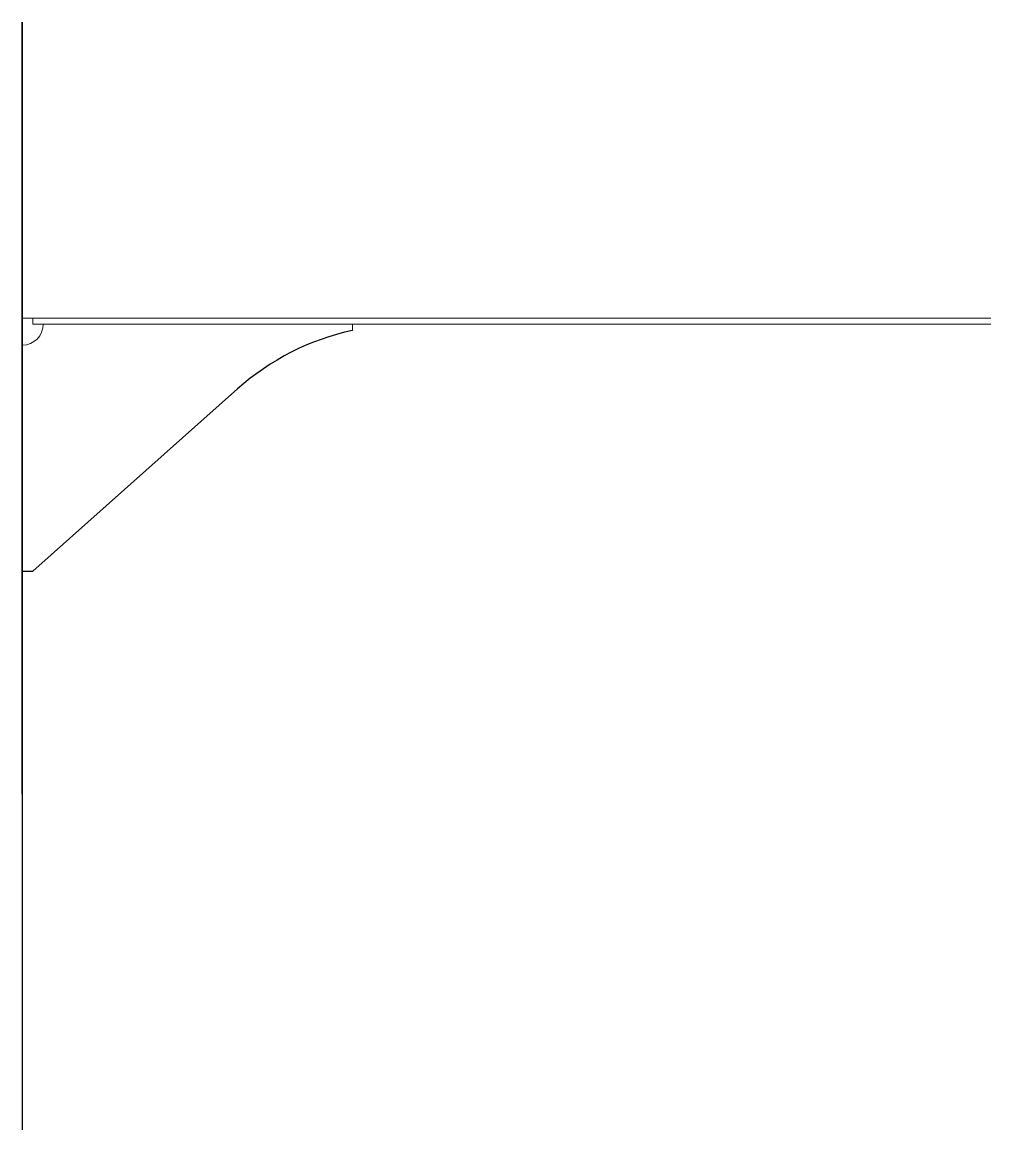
# Model space of a CAD drawing. Header units: millimetres. Extents: x 3211 to 5502, y -51 to 2568.
import ezdxf

# ---------------------------------------------------------------- set-up
doc = ezdxf.new("R2010")
doc.units = ezdxf.units.MM
doc.layers.add('100-DF1', color=7, linetype='Continuous')
doc.layers.add('Plate _Visible', color=7, linetype='Continuous')

msp = doc.modelspace()

# ---------------------------------------------------------------- linework, layer by layer
at = {"color": 7, "linetype": 'Continuous', "ltscale": 3}
msp.add_line((3211.1, 1269.9), (3236.1, 1269.9), dxfattribs=at)
msp.add_arc((4119.6, 1252.8), 600, 102.2615, 131.6582, dxfattribs=at)
at = {"layer": '100-DF1', "color": 7, "linetype": 'Continuous', "lineweight": 15}
for p, q in [((5502.1, 1868.1), (3211.1, 1868.1)), ((3236.1, 1854.1), (3236.1, 1868.1)), ((5502.1, 1854.1), (3236.1, 1854.1)), ((3992.1, 1854.1), (3992.1, 1839.1)), ((3236.1, 1269.9), (3720.7, 1701))]:
    msp.add_line(p, q, dxfattribs=at)
msp.add_arc((3211.1, 1854.1), 50, 270, 0, dxfattribs=at)
at = {"layer": 'Plate _Visible', "color": 3, "linetype": 'Continuous'}
for p, q in [((3211.1, 742.4), (3211.1, 2568.1)), ((3211.1, 2568.1), (3211.1, -51.5))]:
    msp.add_line(p, q, dxfattribs=at)

doc.saveas('drawing.dxf')
